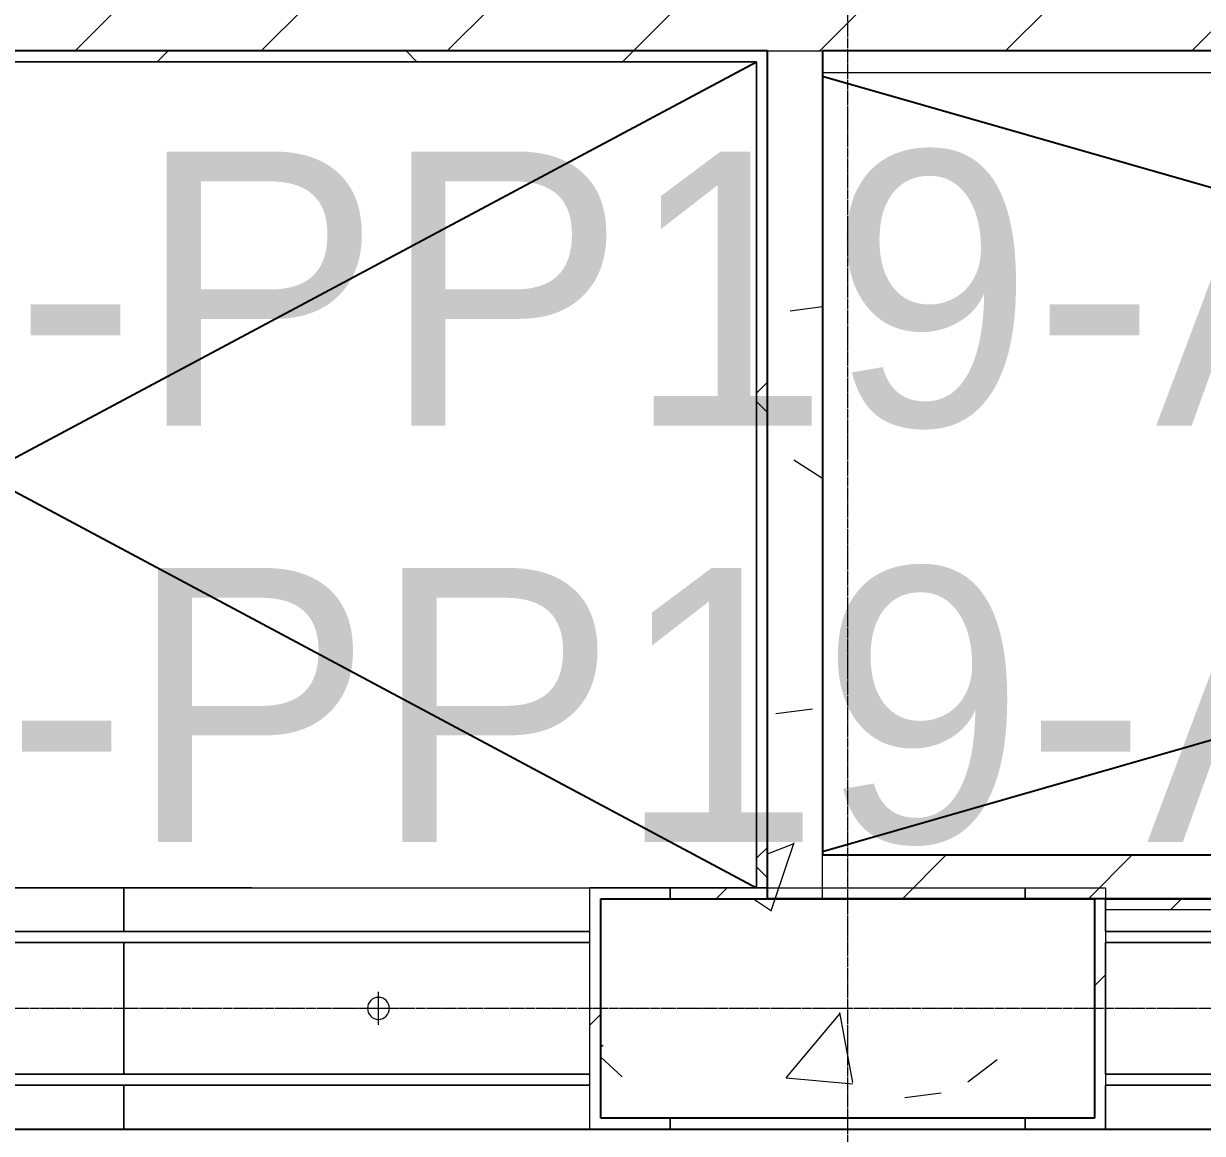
# Model space of a CAD drawing. Header units: millimetres. Extents: x -962357 to -591296, y -195428 to 59420.
# Drawn here: x -771238 to -765863, y 3010 to 8070 of the extents above; entities that cross this region are included whole.
import ezdxf

# ---------------------------------------------------------------- set-up
doc = ezdxf.new("R2010")
doc.units = ezdxf.units.MM
doc.linetypes.add('DPA_Grid _ Level 100', pattern=[10, 5.5, -1.6, 1.3, -1.6])
for name, color, linetype, lineweight in [('_ _ A-DETL-OPENING', 1, 'Continuous', 25), ('A-CLNG', 2, 'Continuous', 9), ('A-COLS', 5, 'Continuous', 25), ('A-COLS-E', 1, 'Continuous', 9), ('A-DETL', 1, 'Continuous', 25), ('A-DETL-GENF', 2, 'Continuous', 9), ('A-FLOR-E', 2, 'Continuous', 9), ('A-GLAZ-CURT', 2, 'Continuous', 9), ('A-WALL', 5, 'Continuous', 9), ('A-WALL-FNSH', 2, 'Continuous', 9), ('A-WALL-PATT', 1, 'Continuous', 9), ('E-LITE-EQPM', 2, 'Continuous', 9), ('I-WALL-E', 2, 'Continuous', 9), ('S-GRID', 251, 'Continuous', 9), ('S-STRS-MBND', 2, 'Continuous', 9), ('WALL-E', 2, 'Continuous', 9)]:
    doc.layers.add(name, color=color, linetype=linetype, lineweight=lineweight)
pattern_1 = [(50, (2.4, 1), (3643.682, -318.781), [381, -4191]), (355, (2.4, 1), (-704.856, 3821.136), [304.8, -3352.8]), (100.451, (306, -25.6), (2938.852, 3502.332), [323.8, -3561.801]), (46.184, (2.4, 1017), (5421.58, -840.856), [571.5, -6286.5]), (96.636, (454, 947), (4748.05, 4948.55), [485.7, -5342.702]), (351.184, (2.4, 1017), (4748.1, 4948.506), [457.2, -5029.2]), (21, (510.4, 763), (3032.288, -2045.304), [381, -4191]), (326, (510.4, 763), (1236.042, 3683.762), [304.8, -3352.8]), (71.451, (763, 592.5), (4268.343, 1638.425), [323.8, -3561.801]), (37.5, (2.4, 1), (61.772, 1691.1008), [167.64, -3144.52, 167.64, -3235.96, -3365.5]), (37.5, (2.4, 1), (61.772, 1691.1008), [-6715.76, 167.64, -3197.86]), (7.5, (2.4, 1), (1336.3933, 2003.6115), [167.64, -1772.92, 167.64, -3068.32, -1282.7]), (7.5, (2.4, 1), (1336.3933, 2003.6115), [-5176.52, 167.64, -1115.06]), (327.5, (-1130.5, 1), (2711.8178, -114.5786), [167.64, -1102.36, 167.64, -3794.76, -5257.8]), (327.5, (-1130.5, 1), (2711.8178, -114.5786), [-5232.4, 167.64, -5090.16]), (317.5, (-1638.5, 1), (2962.5856, 508.5334), [167.64, -1483.36, 167.64, -2463.8, -3733.8]), (317.5, (-1638.5, 1), (2962.5856, 508.5334), [-4282.44, 167.64, -3566.16])]
pattern_2 = [(45, (2.4, 1), (-424.26407, 424.26407), [])]
pattern_3 = [(45, (2.4, 1), (-1060.6602, 1060.6602), []), (135, (2.4, 1), (-1060.6602, -1060.6602), [])]

# ---------------------------------------------------------------- blocks, each defined once
blk = doc.blocks.new('Ceilings 46 - Ceilings 45-4377463-4180-01 LOWER PLATFORM LEVEL - REFLECTED CEILING PLAN')
at = {"layer": 'A-CLNG'}
for p, q in [((-767847.4, 4128.8), (-768657.4, 4128.8)), ((-767897.4, 4128.8), (-767847.4, 4128.8))]:
    blk.add_line(p, q, dxfattribs=at)
blk = doc.blocks.new('System Panel - DPA-AR_Metal Ceiling Rectangular Panel-V49-4180-01 LOWER PLATFORM LEVEL - REFLECTED CEILING PLAN')
at = {"layer": 'A-GLAZ-CURT'}
for p, q in [((-773182.4, 4128.8), (-773182.4, 3929)), ((-773182.4, 3929), (-773182.4, 4128.8)), ((-770782.4, 3929), (-770782.4, 4128.8)), ((-770782.4, 4128.8), (-770782.4, 3929)), ((-773182.4, 3929), (-770782.4, 3929)), ((-770782.4, 3929), (-773182.4, 3929))]:
    blk.add_line(p, q, dxfattribs=at)
blk = doc.blocks.new('System Panel - DPA-AR_Metal Ceiling Rectangular Panel-V50-4180-01 LOWER PLATFORM LEVEL - REFLECTED CEILING PLAN')
at = {"layer": 'A-GLAZ-CURT'}
for p, q in [((-770782.4, 4128.8), (-770782.4, 3929)), ((-770782.4, 3929), (-770782.4, 4128.8)), ((-770782.4, 3929), (-768657.4, 3929)), ((-768657.4, 3929), (-770782.4, 3929))]:
    blk.add_line(p, q, dxfattribs=at)
blk = doc.blocks.new('System Panel - DPA-AR_Metal Ceiling Rectangular Panel-13139259-4180-01 LOWER PLATFORM LEVEL - REFLECTED CEILING PLAN')
at = {"layer": 'A-GLAZ-CURT'}
for p, q in [((-741107.4, 4129), (-743507.4, 4129)), ((-743507.4, 4129), (-743507.4, 3929)), ((-743507.4, 3929), (-743507.4, 4129)), ((-743507.4, 4129), (-741107.4, 4129)), ((-741107.4, 3929), (-741107.4, 4129)), ((-741107.4, 4129), (-741107.4, 3929)), ((-743507.4, 3929), (-741107.4, 3929)), ((-741107.4, 3929), (-743507.4, 3929))]:
    blk.add_line(p, q, dxfattribs=at)
blk = doc.blocks.new('System Panel - DPA-AR_Metal Ceiling Rectangular Panel-V28-4180-01 LOWER PLATFORM LEVEL - REFLECTED CEILING PLAN')
at = {"layer": 'A-GLAZ-CURT'}
for p, q in [((-825657.4, 3229), (-827782.3, 3229)), ((-827782.3, 3229), (-827782.3, 3029)), ((-827782.3, 3029), (-827782.3, 3229)), ((-827782.3, 3229), (-825657.4, 3229)), ((-827782.3, 3029), (-825657.3, 3029)), ((-825657.3, 3029), (-827782.3, 3029))]:
    blk.add_line(p, q, dxfattribs=at)
blk = doc.blocks.new('System Panel - DPA-AR_Metal Ceiling Rectangular Panel-13139299-4180-01 LOWER PLATFORM LEVEL - REFLECTED CEILING PLAN')
at = {"layer": 'A-GLAZ-CURT'}
for p, q in [((-818782.4, 3879), (-821182.4, 3879)), ((-821182.4, 3879), (-821182.4, 3279)), ((-821182.4, 3279), (-821182.4, 3879)), ((-821182.4, 3879), (-818782.4, 3879)), ((-818782.4, 3279), (-818782.4, 3879)), ((-818782.4, 3879), (-818782.4, 3279)), ((-821182.4, 3279), (-818782.4, 3279)), ((-818782.4, 3279), (-821182.4, 3279))]:
    blk.add_line(p, q, dxfattribs=at)
blk = doc.blocks.new('System Panel - DPA-AR_Metal Ceiling Rectangular Panel-V29-4180-01 LOWER PLATFORM LEVEL - REFLECTED CEILING PLAN')
at = {"layer": 'A-GLAZ-CURT'}
for p, q in [((-825657.4, 3879), (-827782.3, 3879)), ((-827782.3, 3879), (-827782.3, 3279)), ((-827782.3, 3279), (-827782.3, 3879)), ((-827782.3, 3879), (-825657.4, 3879)), ((-827782.3, 3279), (-825657.4, 3279)), ((-825657.4, 3279), (-827782.3, 3279))]:
    blk.add_line(p, q, dxfattribs=at)
blk = doc.blocks.new('System Panel - DPA-AR_Metal Ceiling Rectangular Panel-V51-4180-01 LOWER PLATFORM LEVEL - REFLECTED CEILING PLAN')
at = {"layer": 'A-GLAZ-CURT'}
for p, q in [((-766307.4, 4079), (-766307.4, 3929)), ((-766307.4, 3929), (-766307.4, 4079)), ((-764182.4, 3929), (-764182.4, 4029)), ((-764182.4, 4029), (-764182.4, 3929)), ((-766307.4, 3929), (-764182.4, 3929)), ((-764182.4, 3929), (-766307.4, 3929))]:
    blk.add_line(p, q, dxfattribs=at)
blk = doc.blocks.new('System Panel - DPA-AR_Metal Ceiling Rectangular Panel-V23-4180-01 LOWER PLATFORM LEVEL - REFLECTED CEILING PLAN')
at = {"layer": 'A-GLAZ-CURT'}
for p, q in [((-814257.4, 4129), (-816382.4, 4129)), ((-816382.4, 4129), (-816382.4, 3929)), ((-816382.4, 3929), (-816382.4, 4129)), ((-816382.4, 4129), (-814257.4, 4129)), ((-814257.4, 3929), (-814257.4, 4129)), ((-814257.4, 4129), (-814257.4, 3929)), ((-816382.4, 3929), (-814257.4, 3929)), ((-814257.4, 3929), (-816382.4, 3929))]:
    blk.add_line(p, q, dxfattribs=at)
blk = doc.blocks.new('System Panel - DPA-AR_Metal Ceiling Rectangular Panel-V25-4180-01 LOWER PLATFORM LEVEL - REFLECTED CEILING PLAN')
at = {"layer": 'A-GLAZ-CURT'}
for p, q in [((-814257.4, 3879), (-816382.4, 3879)), ((-816382.4, 3879), (-816382.4, 3279)), ((-816382.4, 3279), (-816382.4, 3879)), ((-816382.4, 3879), (-814257.4, 3879)), ((-814257.4, 3279), (-814257.4, 3879)), ((-814257.4, 3879), (-814257.4, 3279)), ((-816382.4, 3279), (-814257.4, 3279)), ((-814257.4, 3279), (-816382.4, 3279))]:
    blk.add_line(p, q, dxfattribs=at)
blk = doc.blocks.new('*U403')
at = {"layer": 'A-CLNG'}
for p, q in [((-25325, 4315), (-28200, 4315)), ((-28200, 4315), (-25325, 4315)), ((-23215, 549.8), (-23215, 4314.8)), ((-23215, 4314.8), (-23215, 549.8)), ((-23925.1, 499.8), (-23215, 499.8)), ((-23215, 499.8), (-23925.1, 499.8))]:
    blk.add_line(p, q, dxfattribs=at)
blk.add_blockref('Ceilings 46 - Ceilings 45-4377463-4180-01 LOWER PLATFORM LEVEL - REFLECTED CEILING PLAN', (744682.4, -3579), dxfattribs=at)
at = {"layer": 'A-GLAZ-CURT'}
for name, p in [('System Panel - DPA-AR_Metal Ceiling Rectangular Panel-V49-4180-01 LOWER PLATFORM LEVEL - REFLECTED CEILING PLAN', (744682.4, -3579)), ('System Panel - DPA-AR_Metal Ceiling Rectangular Panel-V50-4180-01 LOWER PLATFORM LEVEL - REFLECTED CEILING PLAN', (744682.4, -3579)), ('System Panel - DPA-AR_Metal Ceiling Rectangular Panel-V51-4180-01 LOWER PLATFORM LEVEL - REFLECTED CEILING PLAN', (744682.4, -3579)), ('System Panel - DPA-AR_Metal Ceiling Rectangular Panel-13139299-4180-01 LOWER PLATFORM LEVEL - REFLECTED CEILING PLAN', (792682.4, -3579)), ('System Panel - DPA-AR_Metal Ceiling Rectangular Panel-V29-4180-01 LOWER PLATFORM LEVEL - REFLECTED CEILING PLAN', (801682.3, -3579)), ('System Panel - DPA-AR_Metal Ceiling Rectangular Panel-V25-4180-01 LOWER PLATFORM LEVEL - REFLECTED CEILING PLAN', (794757.4, -3579)), ('System Panel - DPA-AR_Metal Ceiling Rectangular Panel-13139259-4180-01 LOWER PLATFORM LEVEL - REFLECTED CEILING PLAN', (715007.4, -4479)), ('System Panel - DPA-AR_Metal Ceiling Rectangular Panel-V28-4180-01 LOWER PLATFORM LEVEL - REFLECTED CEILING PLAN', (801682.3, -3579)), ('System Panel - DPA-AR_Metal Ceiling Rectangular Panel-V23-4180-01 LOWER PLATFORM LEVEL - REFLECTED CEILING PLAN', (794757.4, -4479))]:
    blk.add_blockref(name, p, dxfattribs=at)
blk = doc.blocks.new('*U5836')
blk.add_lwpolyline([(-107450, -550), (27650, -550), (27650, -3480), (-107450, -3480)], close=True)
blk = doc.blocks.new('LGF_DL_SAA_LowPower_DL1a - LGF_DL_SAA_LowPower_DL1a-8832329-4180-01 LOWER PLATFORM LEVEL - REFLECTED CEILING PLAN')
at = {"layer": 'A-DETL-GENF'}
for p, q in [((0, 75), (0, -75)), ((72.5, 0), (-72.5, 0))]:
    blk.add_line(p, q, dxfattribs=at)
blk.add_circle((0, 0), 50, dxfattribs=at)
blk = doc.blocks.new('C-1-PP19-AR-4180-01-B_20250908-040939_EXDOWNLIGHT')
at = {"layer": 'E-LITE-EQPM', "extrusion": (0, 0, -1), "rotation": 180}
blk.add_blockref('LGF_DL_SAA_LowPower_DL1a - LGF_DL_SAA_LowPower_DL1a-8832329-4180-01 LOWER PLATFORM LEVEL - REFLECTED CEILING PLAN', (24939.5, 0), dxfattribs=at)

msp = doc.modelspace()

# ---------------------------------------------------------------- hatches: boundary and pattern name
at = {"layer": 'A-COLS-E'}
h = msp.add_hatch(dxfattribs=at)
h.set_pattern_fill('FP_1', color=256, style=0, pattern_type=2)
h.set_pattern_definition(pattern_1)
h.paths.add_polyline_path([(-766355, 3079.8), (-766355, 4079.8), (-768605, 4079.8), (-768605, 3079.8)])
at = {"layer": 'A-WALL-PATT'}
h = msp.add_hatch(dxfattribs=at)
h.set_pattern_fill('FP_2', color=256, style=0, pattern_type=2)
h.set_pattern_definition(pattern_2)
h.paths.add_polyline_path([(-769256, 7945), (-767595, 7945), (-767595, 8145), (-783080, 8145), (-783080, 7945), (-780380, 7945), (-780380, 7995), (-779180, 7995), (-779180, 7945), (-772161.6, 7945)])
h = msp.add_hatch(dxfattribs=at)
h.set_pattern_fill('FP_2', color=256, style=0, pattern_type=2)
h.set_pattern_definition(pattern_2)
h.paths.add_polyline_path([(-755055, 7945), (-755055, 8145), (-767595, 8145), (-767595, 7945), (-760539.4, 7945)])
h = msp.add_hatch(dxfattribs=at)
h.set_pattern_fill('FP_3', color=256, style=0, pattern_type=2)
h.set_pattern_definition(pattern_3)
h.paths.add_polyline_path([(-772161.6, 7895), (-767845, 7895), (-767845, 7945), (-779180, 7945), (-779180, 7905), (-780236, 7905), (-780213.7, 7895), (-774945, 7895)])
h.paths.add_polyline_path([(-780878.1, 7895), (-780324, 7895), (-780355, 7905), (-780380, 7905), (-780380, 7945), (-783030, 7945), (-783030, 7895)])
h = msp.add_hatch(dxfattribs=at)
h.set_pattern_fill('FP_1', color=256, style=0, pattern_type=2)
h.set_pattern_definition(pattern_1)
h.paths.add_polyline_path([(-767845, 4080), (-767595, 4080), (-767595, 7945), (-767845, 7945), (-767845, 4280)])
h = msp.add_hatch(dxfattribs=at)
h.set_pattern_fill('FP_3', color=256, style=0, pattern_type=2)
h.set_pattern_definition(pattern_3)
h.paths.add_polyline_path([(-767845, 4130), (-767845, 7895), (-767895, 7895), (-767895, 4130)])
h = msp.add_hatch(dxfattribs=at)
h.set_pattern_fill('FP_2', color=256, style=0, pattern_type=2)
h.set_pattern_definition(pattern_2)
h.paths.add_polyline_path([(-756181.2, 4080), (-755225.1, 4080), (-755225.1, 4280), (-760780, 4280), (-760780, 4080), (-757255.1, 4080)])
h.paths.add_polyline_path([(-762780, 4080), (-762780, 4280), (-767595, 4280), (-767595, 4080), (-763445, 4080)])
h = msp.add_hatch(dxfattribs=at)
h.set_pattern_fill('FP_3', color=256, style=0, pattern_type=2)
h.set_pattern_definition(pattern_3)
h.paths.add_polyline_path([(-768655.1, 3029.8), (-768605.1, 3029.8), (-768605.1, 4129.8), (-768655.1, 4129.8), (-768655.1, 4067.1)])
h = msp.add_hatch(dxfattribs=at)
h.set_pattern_fill('FP_3', color=256, style=0, pattern_type=2)
h.set_pattern_definition(pattern_3)
h.paths.add_polyline_path([(-768605.1, 4079.8), (-767845, 4079.8), (-767845, 4129.8), (-768605.1, 4129.8)])
h = msp.add_hatch(dxfattribs=at)
h.set_pattern_fill('FP_3', color=256, style=0, pattern_type=2)
h.set_pattern_definition(pattern_3)
h.paths.add_polyline_path([(-766305, 3079.8), (-766305, 4129.8), (-766355, 4129.8), (-766350.5, 3079.8)])
h = msp.add_hatch(dxfattribs=at)
h.set_pattern_fill('FP_3', color=256, style=0, pattern_type=2)
h.set_pattern_definition(pattern_3)
h.paths.add_polyline_path([(-760539.4, 4030), (-757255.1, 4030), (-757255.1, 4080), (-760780, 4080), (-760780, 4030)])
h.paths.add_polyline_path([(-763445, 4030), (-762780, 4030), (-762780, 4080), (-766305, 4080), (-766305, 4030)])

# ---------------------------------------------------------------- linework, layer by layer
at = {"layer": '_ _ A-DETL-OPENING'}
for p, q in [((-774945, 7895), (-767895, 4130)), ((-767895, 7894.8), (-774945, 4129.8)), ((-755205.1, 7844.8), (-767595, 4294.3)), ((-767595, 7830.4), (-755205.1, 4280))]:
    msp.add_line(p, q, dxfattribs=at)
at = {"layer": 'A-COLS'}
for p, q in [((-768605, 3079.8), (-768605, 4079.8)), ((-768605, 4079.8), (-766355, 4079.8)), ((-766355, 4079.8), (-766355, 3079.8)), ((-766355, 3079.8), (-768605, 3079.8))]:
    msp.add_line(p, q, dxfattribs=at)
at = {"layer": 'A-DETL', "lineweight": 9}
for p, q in [((-767895, 7895), (-774945, 7895)), ((-767895, 4129.8), (-767895, 7895)), ((-767595, 7844.8), (-767595, 4280)), ((-755205.1, 7844.8), (-767595, 7844.8)), ((-767595, 4280), (-755205.1, 4280)), ((-774945, 4129.8), (-767895, 4129.8))]:
    msp.add_line(p, q, dxfattribs=at)
at = {"layer": 'A-FLOR-E'}
msp.add_line((-774900, 7945), (-767895.1, 7945), dxfattribs=at)
at = {"layer": 'A-WALL', "color": 7, "lineweight": 25}
for p, q in [((-767845, 7945), (-779180, 7945)), ((-767845, 4080), (-767845, 7945)), ((-767595, 7945), (-767595, 4280)), ((-755055, 7945), (-767595, 7945)), ((-767595, 4280), (-762780, 4280)), ((-767595, 4080), (-767845, 4080)), ((-766305, 4080), (-767595, 4080)), ((-762780, 4080), (-766305, 4080)), ((-766305, 4080), (-762780, 4080))]:
    msp.add_line(p, q, dxfattribs=at)
at = {"layer": 'A-WALL'}
for p, q in [((-767845, 7945), (-767595, 7945)), ((-767595, 4180), (-767595, 4280)), ((-767595, 4080), (-767595, 4180)), ((-768290, 4129.8), (-768290, 4079.8)), ((-768290, 4079.8), (-768290, 4129.8)), ((-766670, 4079.8), (-766670, 4129.8)), ((-766670, 4129.8), (-766670, 4079.8)), ((-768290, 3079.8), (-768290, 3029.8)), ((-768290, 3029.8), (-768290, 3079.8)), ((-766670, 3029.8), (-766670, 3079.8)), ((-766670, 3079.8), (-766670, 3029.8))]:
    msp.add_line(p, q, dxfattribs=at)
at = {"layer": 'A-WALL-FNSH', "color": 250}
for p, q in [((-779180, 7945), (-767845, 7945)), ((-767845, 7945), (-767845, 7895)), ((-767895, 7895), (-779180, 7895)), ((-767895, 4130), (-767895, 7895)), ((-767845, 7895), (-767845, 4130)), ((-768655.1, 3029.8), (-768655.1, 4129.8)), ((-768655.1, 4129.8), (-768605.1, 4129.8)), ((-768605.1, 4129.8), (-767845, 4129.8)), ((-768605.1, 4129.8), (-768290, 4129.8)), ((-768290, 4129.8), (-766670, 4129.8)), ((-767845, 4130), (-767895, 4130)), ((-767845, 4129.8), (-767845, 4079.8)), ((-766670, 4129.8), (-766355, 4129.8)), ((-766355, 4129.8), (-766305, 4129.8)), ((-766305, 4129.8), (-766305, 4080)), ((-767845, 4079.8), (-768605.1, 4079.8)), ((-768605.1, 4079.8), (-768605.1, 3079.8)), ((-768290, 4079.8), (-768605.1, 4079.8)), ((-766670, 4079.8), (-768290, 4079.8)), ((-766355, 4079.8), (-766670, 4079.8)), ((-766355, 3079.8), (-766355, 4079.8)), ((-762780, 4030), (-766305, 4030)), ((-766305, 4030), (-766305, 3079.8)), ((-768605.1, 3079.8), (-768290, 3079.8)), ((-768290, 3079.8), (-766670, 3079.8)), ((-766670, 3079.8), (-766355, 3079.8)), ((-766305, 3079.8), (-766305, 3029.8)), ((-768605.1, 3029.8), (-768655.1, 3029.8)), ((-768290, 3029.8), (-768605.1, 3029.8)), ((-766670, 3029.8), (-768290, 3029.8)), ((-766305, 3029.8), (-766670, 3029.8))]:
    msp.add_line(p, q, dxfattribs=at)
at = {"layer": 'I-WALL-E'}
for p, q in [((-769577.8, 7945), (-772577.8, 7945)), ((-767895.1, 7945), (-769577.8, 7945)), ((-772577.8, 7895), (-769577.8, 7895)), ((-769577.8, 7895), (-767895.1, 7895))]:
    msp.add_line(p, q, dxfattribs=at)
at = {"layer": 'S-GRID', "linetype": 'DPA_Grid _ Level 100'}
for p, q in [((-767480, -30741.3), (-767480, 54920.2)), ((-602984.2, 3580), (-957857, 3580))]:
    msp.add_line(p, q, dxfattribs=at)
at = {"layer": 'S-STRS-MBND'}
for p, q in [((-772595, 7895), (-769895, 7895)), ((-772595, 7895), (-769895, 7895)), ((-767895.1, 7895), (-769895, 7895)), ((-767895, 7895), (-769895, 7895)), ((-767895, 4129.8), (-767895, 7895)), ((-770195, 4129.8), (-772316.7, 4129.8)), ((-770195, 4129.8), (-767895, 4129.8))]:
    msp.add_line(p, q, dxfattribs=at)
at = {"layer": 'WALL-E'}
for p, q in [((-774900, 7945), (-767895.1, 7945)), ((-767895.1, 7945), (-774900, 7945)), ((-769749.2, 7945), (-772774.2, 7945)), ((-772542.9, 7945), (-767895.1, 7945)), ((-767895.1, 7945), (-769749.2, 7945)), ((-767895.1, 7945), (-768017, 7945)), ((-768017, 7945), (-767895.1, 7945)), ((-772774.2, 7895), (-769749.2, 7895)), ((-767895.1, 7895), (-772542.9, 7895)), ((-769749.2, 7895), (-767895.1, 7895)), ((-767845, 4129.8), (-768290, 4129.8)), ((-768290, 4079.8), (-766670, 4079.8)), ((-766670, 3079.8), (-768290, 3079.8)), ((-768290, 3029.8), (-766670, 3029.8))]:
    msp.add_line(p, q, dxfattribs=at)

# ---------------------------------------------------------------- block references
msp.add_blockref('*U403', (-744680, 3580))

# ---------------------------------------------------------------- next in the draw order: block references
msp.add_blockref('*U5836', (-744680, 3580))

# ---------------------------------------------------------------- next in the draw order: block references
msp.add_blockref('C-1-PP19-AR-4180-01-B_20250908-040939_EXDOWNLIGHT', (-744680, 3580))

# ---------------------------------------------------------------- next in the draw order: texts
at = {"char_height": 1250, "attachment_point": 1}
for s, insert, width in [('C-1-PP19-AR-4180-01-B_20250908-040939_EXDOWNLIGHT', (-773972.2, 7486.7), 60593.75), ('C-1-PP19-AR-4180-01-B_20250903-141828_NEWCL', (-774012.5, 5588.1), 52718.75)]:
    msp.add_mtext(s, dxfattribs=dict(at, insert=insert, width=width))

doc.saveas('drawing.dxf')
